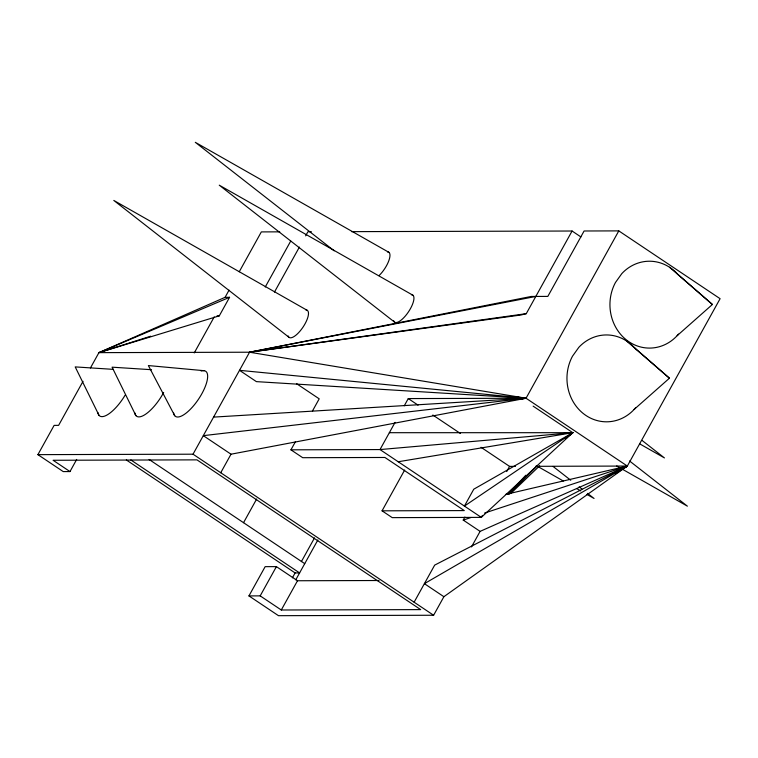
<?xml version="1.0" encoding="UTF-8"?>
<svg xmlns="http://www.w3.org/2000/svg" width="758" height="758" viewBox="0 0 758 758"><rect width="100%" height="100%" fill="white"/><g stroke="black" fill="none" stroke-linecap="round" stroke-linejoin="round"><path stroke-width="1.14" d="M76.681 459.462L69.973 471.571L63.227 471.59L37.9 454.639L54.121 425.38L58.612 425.361L83.029 381.321M90.41 368L98.928 352.641L225.079 297.326L229.57 297.307L219.289 315.849L98.928 352.641L249.553 352.214L520.983 314.996L526.26 313.67L572.082 231.019L580.903 236.932M194.256 352.925L214.23 316.891M225.079 297.326L229.039 290.162M239.244 271.762L261.339 231.901L279.749 231.853M265.253 286.998L290.75 241.006M274.462 292.076L299.391 247.099M305.626 235.861L307.89 231.768L311.424 231.758M37.9 454.639L193.025 454.194L249.553 352.214L531.263 296.454L547.835 296.406L584.096 230.991L618.803 230.887L720.1 298.699L627.33 466.056L443.894 596.707L433.614 615.25L278.489 615.685L248.946 595.911L265.158 566.652L276.405 566.624L297.506 580.751L379.009 580.514M220.73 472.746L231.01 454.203L526.033 398.244L627.33 466.056L615.439 473.703M243.536 522.688L256.668 498.991M404.668 470.026L382.06 510.826L464.284 510.589L384.931 457.472L302.707 457.699L290.93 449.826L295.459 441.668M312.419 411.073L319.203 398.831L296.729 383.785M248.946 595.911L260.184 595.873L276.405 566.624M292.389 577.833L295.099 572.934L299.599 572.925L130.84 459.954M301.381 561.612L314.513 537.915M295.8 579.775L317.867 539.961M260.184 595.873L281.284 610L297.506 580.751M395.089 422.358L380.004 449.57L290.93 449.826M404.251 405.814L408.268 398.575L526.033 398.244L618.803 230.887M414.114 602.203L434.675 565.117L627.33 466.056L535.48 466.322M505.453 494.462L627.33 466.056L480.098 531.377L463.223 520.073L464.891 517.06M482.401 515.402L481.302 517.382L392.237 517.638L382.06 510.826M506.704 471.561L509.565 466.388L515.459 466.378M471.495 546.916L480.098 531.377M507.964 494.263L525.777 475.257M509.139 493.903L512.446 490.54M509.281 493.96L537.574 465.431M510.627 493.619L539.639 465.791M389.356 432.695L572.802 432.695L481.302 517.382L380.004 449.57L572.802 432.695L533.12 406.136M677.121 335.709L712.416 304.479L677.728 274.292A43.433 39.53 89.8 0 0 621.825 273.6L615.449 282.516A43.433 39.53 89.8 0 0 625.881 339.499A43.433 39.53 89.8 0 0 678.552 334.089M634.133 409.434L669.437 378.204L634.74 348.017M565.496 438.73L567.325 437.224M569.144 435.717L572.802 432.695L564.539 433.311M572.802 432.695L464.417 506.079L473.769 489.204L572.802 432.695L398.196 461.755M484.58 513.052L627.33 466.056L424.395 583.66L443.894 596.707M229.57 297.307L98.928 352.641L150.671 336.211M618.405 469.126L627.33 466.056M463.223 520.073L471.088 517.487M517.828 399.324L526.033 398.244L249.553 352.214L535.811 296.444M249.553 352.214L526.26 313.67M517.847 397.154L526.033 398.244L203.305 435.651L231.01 454.203M213.585 417.108L526.033 398.244L239.509 370.33L256.394 381.625L526.033 398.244M351.522 231.645L572.082 231.019M217.044 315.859L219.289 315.849M281.284 610L420.671 609.612L196.966 459.86L53.088 460.267L69.973 471.571M151.515 369.714L112.089 367.175L135.89 415.592M113.463 369.373L75.203 366.9L99.004 415.318M204.253 370.709L148.369 365.564L174.719 415.687M513.166 396.529L515.506 396.841M388.93 252.348L195.289 142.314L334.193 250.822M412.902 295.213L219.252 185.17L394.52 322.084M639.847 443.942L664.434 457.917L642.064 440.436M616.699 465.99L687.392 506.164L629.595 461.016M307.445 310.467L113.795 200.434L289.054 337.348M537.716 466.445L563.327 480.998M576.649 488.569L580.742 490.9M586.891 494.396L594.064 498.47L587.535 493.373M408.268 398.575L418.075 405.142M432.827 415.024L460.371 433.462M481.036 447.296L509.565 466.388M193.025 454.194L433.614 615.25M149.118 459.481L304.735 563.658M126.34 459.964L295.099 572.934M553.046 466.426L570.755 480.259M579.15 486.816L581.945 489.005M669.608 267.29L712.416 304.479M626.62 341.015L669.437 378.204M635.574 407.813A43.433 39.53 89.8 0 1 582.902 413.224A43.433 39.53 89.8 0 1 572.47 356.241L578.837 347.325A43.433 39.53 89.8 0 1 636.142 349.675M201.145 371.041A27.146 9.579 -56.2 0 1 198.918 398.585A27.146 9.579 -56.2 0 1 173.62 412.958M163.662 392.454A27.146 9.579 -56.2 0 1 146.048 413.915A27.146 9.579 -56.2 0 1 134.801 412.864M125.079 395.212A27.146 9.579 -56.2 0 1 97.915 412.589M411.414 294.739A16.288 5.751 -56.2 0 1 408.23 312.23A16.288 5.751 -56.2 0 1 393.658 320.7M387.452 251.883A16.288 5.751 -56.2 0 1 388.92 260.449A16.288 5.751 -56.2 0 1 379.057 275.609M305.957 310.003A16.288 5.751 -56.2 0 1 302.774 327.494A16.288 5.751 -56.2 0 1 288.201 335.965"/></g></svg>
